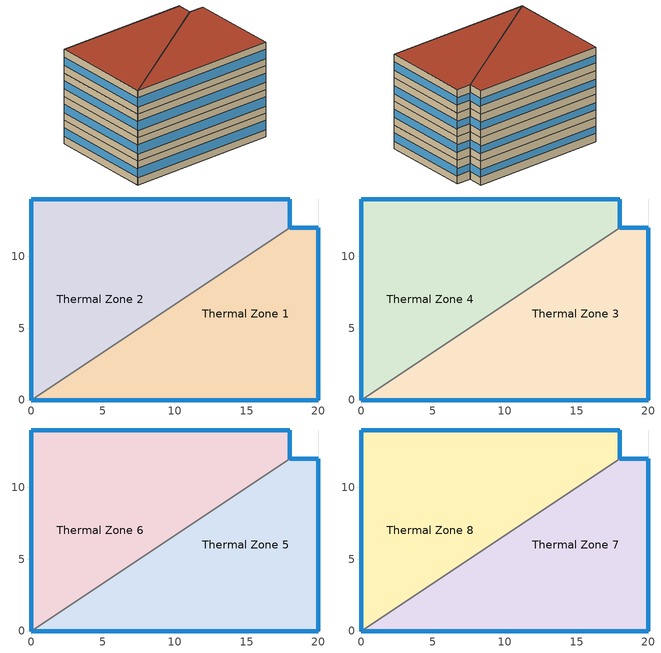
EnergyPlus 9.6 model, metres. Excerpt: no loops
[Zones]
Thermal Zone 1
 floor ground (ExtSlabCarpet): 0,0 18,12 20,12 20,0 z0
 wall outside (Ext Wall): 0,0 20,0 20,12 18,12 z0:3.2
 wall to Thermal Zone 2 (Interior Wall): 18,12 0,0 z0:3.2
 window (Ext Window): 20,0.01 20,11.99 z1.04:2.16; 19.99,12 18.01,12 z1.12:2.08; 0.01,0 19.99,0 z0.96:2.24
Thermal Zone 2
 floor ground (ExtSlabCarpet): 18,14 18,12 0,0 0,14 z0
 wall outside (Ext Wall): 18,12 18,14 0,14 0,0 z0:3.2
 window (Ext Window): 18,12.01 18,13.99 / 0,13.99 0,0.01 z1.04:2.16; 17.99,14 0.01,14 z1.12:2.08
Thermal Zone 3
 floor to Thermal Zone 1 (Interior Floor): 0,0 18,12 20,12 20,0 z3.2
 wall outside (Ext Wall): 0,0 20,0 20,12 18,12 z3.2:6.4
 wall to Thermal Zone 4 (Interior Wall): 18,12 0,0 z3.2:6.4
 window (Ext Window): 20,0.01 20,11.99 z4.24:5.36; 19.99,12 18.01,12 z4.32:5.28; 0.01,0 19.99,0 z4.16:5.44
Thermal Zone 4
 floor to Thermal Zone 2 (Interior Floor): 0,0 0,14 18,14 18,12 z3.2
 wall outside (Ext Wall): 18,12 18,14 0,14 0,0 z3.2:6.4
 window (Ext Window): 18,12.01 18,13.99 / 0,13.99 0,0.01 z4.24:5.36; 17.99,14 0.01,14 z4.32:5.28
Thermal Zone 5
 floor to Thermal Zone 3 (Interior Floor): 0,0 18,12 20,12 20,0 z6.4
 wall outside (Ext Wall): 0,0 20,0 20,12 18,12 z6.4:9.6
 wall to Thermal Zone 6 (Interior Wall): 18,12 0,0 z6.4:9.6
 window (Ext Window): 20,0.01 20,11.99 z7.44:8.56; 19.99,12 18.01,12 z7.52:8.48; 0.01,0 19.99,0 z7.36:8.64
Thermal Zone 6
 floor to Thermal Zone 4 (Interior Floor): 0,0 0,14 18,14 18,12 z6.4
 wall outside (Ext Wall): 18,12 18,14 0,14 0,0 z6.4:9.6
 window (Ext Window): 18,12.01 18,13.99 / 0,13.99 0,0.01 z7.44:8.56; 17.99,14 0.01,14 z7.52:8.48
Thermal Zone 7
 floor to Thermal Zone 5 (Interior Floor): 0,0 18,12 20,12 20,0 z9.6
 wall outside (Ext Wall): 0,0 20,0 20,12 18,12 z9.6:12.8
 wall to Thermal Zone 8 (Interior Wall): 18,12 0,0 z9.6:12.8
 window (Ext Window): 20,0.01 20,11.99 z10.64:11.76; 19.99,12 18.01,12 z10.72:11.68; 0.01,0 19.99,0 z10.56:11.84
 roof outside (Ext Roof): 0,0 20,0 20,12 18,12 z12.8
Thermal Zone 8
 floor to Thermal Zone 6 (Interior Floor): 0,0 0,14 18,14 18,12 z9.6
 wall outside (Ext Wall): 18,12 18,14 0,14 0,0 z9.6:12.8
 window (Ext Window): 18,12.01 18,13.99 / 0,13.99 0,0.01 z10.64:11.76; 17.99,14 0.01,14 z10.72:11.68
 roof outside (Ext Roof): 0,0 18,12 18,14 0,14 z12.8
[Building]
Building 1: North Axis {deg}=-0
[Site:Location]
Washington Dc Dulles IntL Ar: Latitude {deg}=38.98; Longitude {deg}=-77.47; Time Zone {hr}=-5; Elevation {m}=82
[SizingPeriod:DesignDay] Month=7; Day of Month=21; Day Type=SummerDesignDay; Daily Dry-Bulb Temperature Range {deltaC}=14.4; Dry-Bulb Temperature Range Modifier Type=DefaultMultipliers; Barometric Pressure {Pa}=86790; Wind Speed {m/s}=5; Wind Direction {deg}=340; Rain Indicator=No; Snow Indicator=No; Daylight Saving Time Indicator=No; Solar Model Indicator=ASHRAETau; ASHRAE Clear Sky Optical Depth for Beam Irradiance (taub)=0.339; ASHRAE Clear Sky Optical Depth for Diffuse Irradiance (taud)=2.366; Begin Environment Reset Mode=FullResetAtBeginEnvironment
Name | Maximum Dry-Bulb Temperature {C} | Humidity Condition Type | Wetbulb or DewPoint at Maximum Dry-Bulb {C} | Enthalpy at Maximum Dry-Bulb {J/kg}
SALT-LAKE-CITY-IAP Ann Clg .4% Condns DB=>MWB | 36.5 | Wetbulb | 17.1
SALT-LAKE-CITY-IAP Ann Clg .4% Condns DP=>MDB | 22.5 | Dewpoint | 15.6
SALT-LAKE-CITY-IAP Ann Clg .4% Condns Enth=>MDB | 30.8 | Enthalpy |  | 59300
SALT-LAKE-CITY-IAP Ann Clg .4% Condns WB=>MDB | 31.2 | Wetbulb | 19
[Material] Thermal Absorptance=0.9
Name | Roughness | Thickness m | Conductivity W/m-K | Density kg/m3 | Specific Heat J/kg-K | Solar Absorptance | Visible Absorptance
wall brick | Smooth | 0.25 | 0.7 | 1800 | 829 | 0.65 | 0.65
roof concrete | MediumRough | 0.2 | 0.5 | 2243 | 837 | 0.65 | 0.65
Wall Insulation [38]; Roof Insulation [30] | MediumRough | 0.1693 | 0.049 | 265 | 836.8 | 0.7 | 0.7
F16 Acoustic tile | MediumSmooth | 0.0191 | 0.06 | 368 | 590 | 0.3 | 0.3
M11 100mm lightweight concrete | MediumRough | 0.1016 | 0.53 | 1280 | 840 | 0.5 | 0.5
MAT-CC05 4 HW CONCRETE | Rough | 0.1016 | 1.311 | 2240 | 836.8 | 0.85 | 0.85
G01a 19mm gypsum board | MediumSmooth | 0.019 | 0.16 | 800 | 1090 | 0.4 | 0.4
[Material:AirGap]
Name | Thermal Resistance m2-K/W
F04 Wall air space resistance | 0.15
F05 Ceiling air space resistance | 0.18
[Material:NoMass]
CP02 CARPET PAD: Roughness=Smooth; Thermal Resistance m2-K/W=0.1; Thermal Absorptance=0.9; Solar Absorptance=0.8; Visible Absorptance=0.8
[WindowMaterial:SimpleGlazingSystem]
Window Material Simple Glazing System: U-Factor W/m2-K=2.2; Solar Heat Gain Coefficient=0.35
[Construction]
Ext Roof: roof concrete, Roof Insulation [30]
Ext Wall: wall brick, Wall Insulation [38]
Ext Window: Window Material Simple Glazing System
ExtSlabCarpet: MAT-CC05 4 HW CONCRETE, CP02 CARPET PAD
Interior Floor: F16 Acoustic tile, F05 Ceiling air space resistance, M11 100mm lightweight concrete
Interior Wall: G01a 19mm gypsum board, F04 Wall air space resistance, G01a 19mm gypsum board
[Zone]
Thermal Zone 1; Thermal Zone 2: 0, 0, 0, 0, , 1, , , , , , Yes
Thermal Zone 3; Thermal Zone 4: 0, 0, 0, 3.2, , 1, , , , , , Yes
Thermal Zone 5; Thermal Zone 6: 0, 0, 0, 6.4, , 1, , , , , , Yes
Thermal Zone 7; Thermal Zone 8: 0, 0, 0, 9.6, , 1, , , , , , Yes
[AvailabilityManager:Scheduled] Schedule=Always On Discrete
Packaged Rooftop Air Conditioner 1 Availability Manager; Air Loop HVAC Outdoor Air System 1 Availability Manager
[Schedule:Constant]
Always On Discrete: Hourly Value=1
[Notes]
wall material
